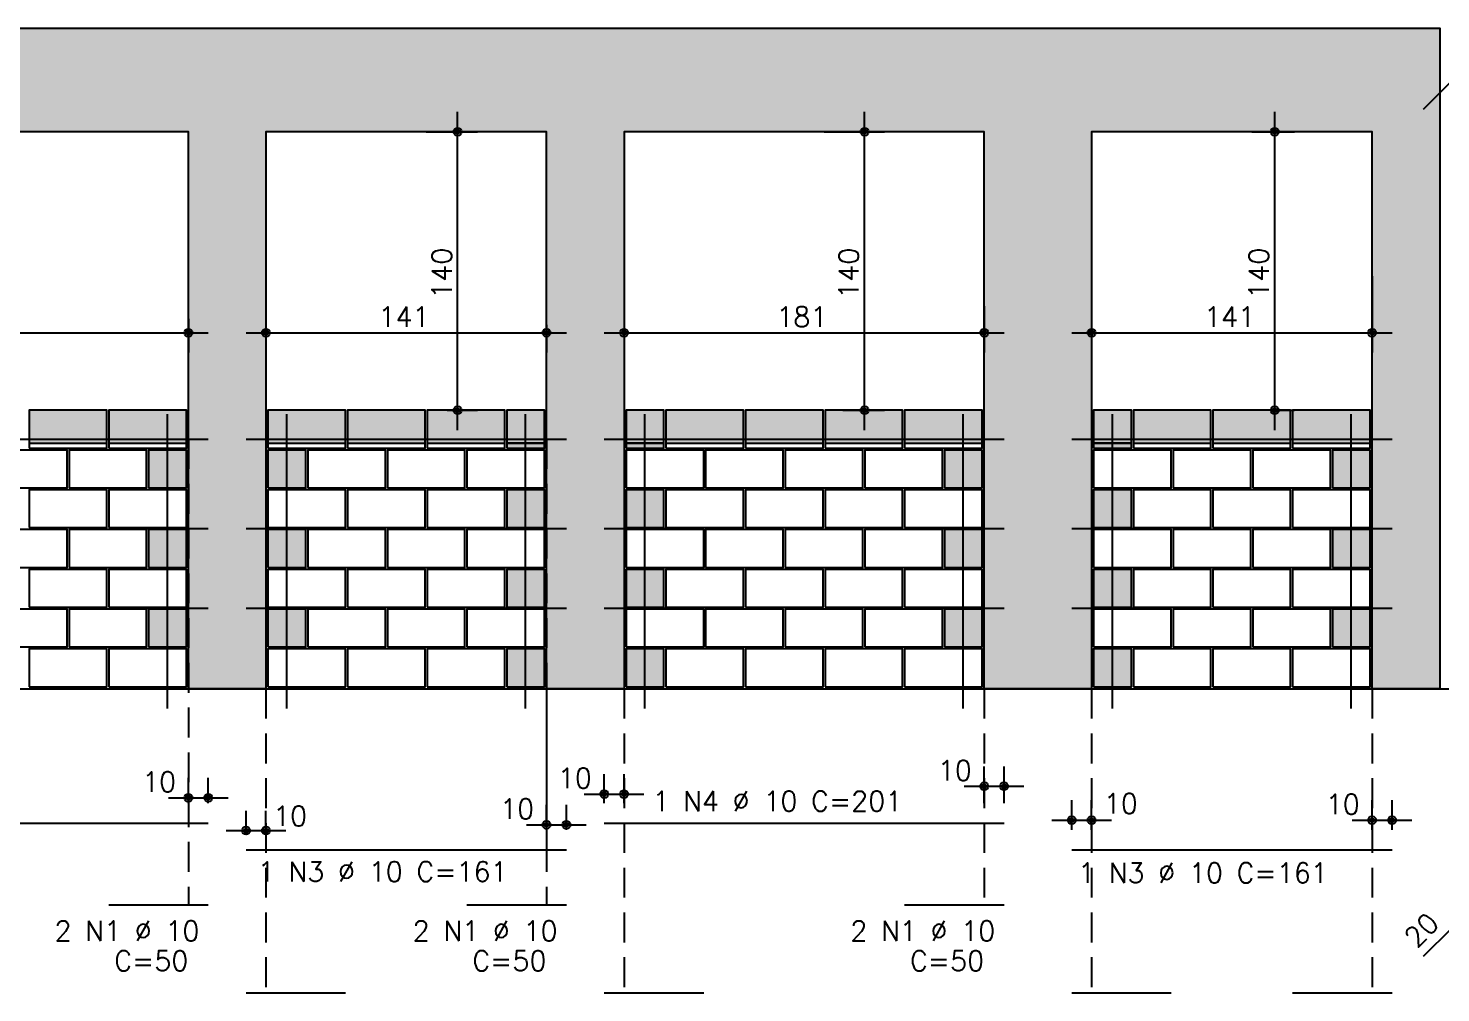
# Model space of a CAD drawing. Extents: x -1.9 to 86, y -1.5 to 61.
# Drawn here: x 14.1 to 28.3, y 11.4 to 21.1 of the extents above; entities that cross this region are included whole.
import ezdxf

# ---------------------------------------------------------------- set-up
doc = ezdxf.new("R2010")
doc.units = 0
doc.header["$MEASUREMENT"] = 0
doc.linetypes.add('ESTILO_TQS_0001', pattern=[0.45, 0.3, -0.15])
for name, color, linetype in [('PENA_01', 1, 'CONTINUOUS'), ('PENA_02', 2, 'CONTINUOUS'), ('PENA_03', 3, 'CONTINUOUS'), ('PENA_05', 5, 'CONTINUOUS'), ('PENA_09', 254, 'CONTINUOUS'), ('PENA_11', 252, 'CONTINUOUS'), ('PENA_23', 50, 'CONTINUOUS')]:
    doc.layers.add(name, color=color, linetype=linetype)
doc.styles.get("Standard").update_dxf_attribs({"font": 'ROMANS.SHX'})

msp = doc.modelspace()

# ---------------------------------------------------------------- linework, layer by layer
at = {"layer": 'PENA_01', "linetype": 'Continuous'}
for p, q in [((18.412256, 17.055781), (18.412256, 20.255781)), ((22.50318, 17.055781), (22.50318, 20.255781)), ((26.625601, 17.055781), (26.625601, 20.255781)), ((18.095405, 20.055781), (18.612256, 20.055781)), ((22.095405, 20.055781), (22.70318, 20.055781)), ((26.395405, 20.055781), (26.825601, 20.055781)), ((27.605405, 18.603705), (27.605405, 17.835389)), ((24.785405, 18.325788), (24.785405, 17.835389)), ((16.485405, 18.282404), (16.485405, 17.835389)), ((20.085405, 18.202758), (20.085405, 17.835389)), ((23.705405, 18.302316), (23.705405, 17.835389)), ((8.685405, 18.035389), (15.905405, 18.035389)), ((15.705405, 18.174882), (15.705405, 17.835389)), ((16.285405, 18.035389), (19.505405, 18.035389)), ((19.305405, 18.113156), (19.305405, 17.835389)), ((19.885405, 18.035389), (23.905405, 18.035389)), ((24.585405, 18.035389), (27.805405, 18.035389)), ((18.305405, 17.255781), (18.612256, 17.255781)), ((22.285405, 17.255781), (22.70318, 17.255781)), ((26.595405, 17.255781), (26.825601, 17.255781)), ((14.105405, 16.925781), (14.885405, 16.925781)), ((14.905405, 16.925781), (15.685405, 16.925781)), ((16.505405, 16.925781), (17.285405, 16.925781)), ((17.305405, 16.925781), (18.085405, 16.925781)), ((18.105405, 16.925781), (18.885405, 16.925781)), ((18.905405, 16.925781), (19.285405, 16.925781)), ((20.105405, 16.925781), (20.485405, 16.925781)), ((20.505405, 16.925781), (21.285405, 16.925781)), ((21.305405, 16.925781), (22.085405, 16.925781)), ((22.105405, 16.925781), (22.885405, 16.925781)), ((22.905405, 16.925781), (23.685405, 16.925781)), ((24.805405, 16.925781), (25.185405, 16.925781)), ((25.205405, 16.925781), (25.985405, 16.925781)), ((26.005405, 16.925781), (26.785405, 16.925781)), ((26.805405, 16.925781), (27.585405, 16.925781)), ((23.705405, 13.30385), (23.705405, 13.674838)), ((23.905405, 13.30385), (23.905405, 13.674838)), ((15.705405, 13.30385), (15.705405, 13.560452)), ((15.905405, 13.30385), (15.905405, 13.560452)), ((19.885405, 13.30385), (19.885405, 13.597589)), ((20.085405, 13.30385), (20.085405, 13.597589)), ((15.505405, 13.360452), (16.105405, 13.360452)), ((19.685405, 13.397589), (20.285405, 13.397589)), ((23.505405, 13.474838), (24.105405, 13.474838)), ((16.285405, 13.035994), (16.285405, 13.229461)), ((16.485405, 13.035994), (16.485405, 13.229461)), ((19.305405, 13.035994), (19.305405, 13.288101)), ((19.505405, 13.035994), (19.505405, 13.288101)), ((24.585405, 13.035994), (24.585405, 13.334401)), ((24.785405, 13.035994), (24.785405, 13.334401)), ((27.605405, 13.035994), (27.605405, 13.334401)), ((27.805405, 13.035994), (27.805405, 13.334401)), ((19.105405, 13.088101), (19.705405, 13.088101)), ((24.385405, 13.134401), (24.985405, 13.134401)), ((27.405405, 13.134401), (28.005405, 13.134401)), ((16.085405, 13.029461), (16.685405, 13.029461))]:
    msp.add_line(p, q, dxfattribs=at)
at = {"layer": 'PENA_01', "linetype": 'ESTILO_TQS_0001'}
for p, q in [((15.705405, 16.965781), (15.705405, 12.283058)), ((19.305405, 16.965781), (19.305405, 12.283058)), ((16.485405, 14.455781), (16.485405, 11.399545)), ((19.305405, 14.455781), (19.305405, 12.835994)), ((20.085405, 14.455781), (20.085405, 13.10385)), ((20.085405, 14.455781), (20.085405, 11.399545)), ((23.705405, 14.455781), (23.705405, 12.283058)), ((24.785405, 14.455781), (24.785405, 11.399545)), ((27.605405, 14.455781), (27.605405, 11.399545))]:
    msp.add_line(p, q, dxfattribs=at)
at = {"layer": 'PENA_02', "linetype": 'Continuous'}
msp.add_line((8.005405, 14.455781), (48.485405, 14.455781), dxfattribs=at)
for points in [[(8.005405, 14.455781), (8.005405, 21.095781), (28.285405, 21.095781), (28.285405, 14.455781), (27.605405, 14.455781), (27.605405, 20.055781), (24.785405, 20.055781), (24.785405, 14.455781), (23.705405, 14.455781), (23.705405, 20.055781), (20.085405, 20.055781), (20.085405, 14.455781), (19.305405, 14.455781), (19.305405, 20.055781), (16.485405, 20.055781), (16.485405, 14.455781), (15.705405, 14.455781), (15.705405, 20.055781), (8.885405, 20.055781), (8.885405, 14.455781), (8.005405, 14.455781)], [(14.105405, 16.875781), (14.885405, 16.875781), (14.885405, 17.255781), (14.105405, 17.255781), (14.105405, 16.875781)], [(14.905405, 16.875781), (15.685405, 16.875781), (15.685405, 17.255781), (14.905405, 17.255781), (14.905405, 16.875781)], [(16.505405, 16.875781), (17.285405, 16.875781), (17.285405, 17.255781), (16.505405, 17.255781), (16.505405, 16.875781)], [(17.305405, 16.875781), (18.085405, 16.875781), (18.085405, 17.255781), (17.305405, 17.255781), (17.305405, 16.875781)], [(18.105405, 16.875781), (18.885405, 16.875781), (18.885405, 17.255781), (18.105405, 17.255781), (18.105405, 16.875781)], [(18.905405, 16.875781), (19.285405, 16.875781), (19.285405, 17.255781), (18.905405, 17.255781), (18.905405, 16.875781)], [(20.105405, 16.875781), (20.485405, 16.875781), (20.485405, 17.255781), (20.105405, 17.255781), (20.105405, 16.875781)], [(20.505405, 16.875781), (21.285405, 16.875781), (21.285405, 17.255781), (20.505405, 17.255781), (20.505405, 16.875781)], [(21.305405, 16.875781), (22.085405, 16.875781), (22.085405, 17.255781), (21.305405, 17.255781), (21.305405, 16.875781)], [(22.105405, 16.875781), (22.885405, 16.875781), (22.885405, 17.255781), (22.105405, 17.255781), (22.105405, 16.875781)], [(22.905405, 16.875781), (23.685405, 16.875781), (23.685405, 17.255781), (22.905405, 17.255781), (22.905405, 16.875781)], [(24.805405, 16.875781), (25.185405, 16.875781), (25.185405, 17.255781), (24.805405, 17.255781), (24.805405, 16.875781)], [(25.205405, 16.875781), (25.985405, 16.875781), (25.985405, 17.255781), (25.205405, 17.255781), (25.205405, 16.875781)], [(26.005405, 16.875781), (26.785405, 16.875781), (26.785405, 17.255781), (26.005405, 17.255781), (26.005405, 16.875781)], [(26.805405, 16.875781), (27.585405, 16.875781), (27.585405, 17.255781), (26.805405, 17.255781), (26.805405, 16.875781)], [(13.705405, 16.475781), (14.485405, 16.475781), (14.485405, 16.855781), (13.705405, 16.855781), (13.705405, 16.475781)], [(14.505405, 16.475781), (15.285405, 16.475781), (15.285405, 16.855781), (14.505405, 16.855781), (14.505405, 16.475781)], [(15.305405, 16.475781), (15.685405, 16.475781), (15.685405, 16.855781), (15.305405, 16.855781), (15.305405, 16.475781)], [(16.505405, 16.475781), (16.885405, 16.475781), (16.885405, 16.855781), (16.505405, 16.855781), (16.505405, 16.475781)], [(16.905405, 16.475781), (17.685405, 16.475781), (17.685405, 16.855781), (16.905405, 16.855781), (16.905405, 16.475781)], [(17.705405, 16.475781), (18.485405, 16.475781), (18.485405, 16.855781), (17.705405, 16.855781), (17.705405, 16.475781)], [(18.505405, 16.475781), (19.285405, 16.475781), (19.285405, 16.855781), (18.505405, 16.855781), (18.505405, 16.475781)], [(20.105405, 16.475781), (20.885405, 16.475781), (20.885405, 16.855781), (20.105405, 16.855781), (20.105405, 16.475781)], [(20.905405, 16.475781), (21.685405, 16.475781), (21.685405, 16.855781), (20.905405, 16.855781), (20.905405, 16.475781)], [(21.705405, 16.475781), (22.485405, 16.475781), (22.485405, 16.855781), (21.705405, 16.855781), (21.705405, 16.475781)], [(22.505405, 16.475781), (23.285405, 16.475781), (23.285405, 16.855781), (22.505405, 16.855781), (22.505405, 16.475781)], [(23.305405, 16.475781), (23.685405, 16.475781), (23.685405, 16.855781), (23.305405, 16.855781), (23.305405, 16.475781)], [(24.805405, 16.475781), (25.585405, 16.475781), (25.585405, 16.855781), (24.805405, 16.855781), (24.805405, 16.475781)], [(25.605405, 16.475781), (26.385405, 16.475781), (26.385405, 16.855781), (25.605405, 16.855781), (25.605405, 16.475781)], [(26.405405, 16.475781), (27.185405, 16.475781), (27.185405, 16.855781), (26.405405, 16.855781), (26.405405, 16.475781)], [(27.205405, 16.475781), (27.585405, 16.475781), (27.585405, 16.855781), (27.205405, 16.855781), (27.205405, 16.475781)], [(14.105405, 16.075781), (14.885405, 16.075781), (14.885405, 16.455781), (14.105405, 16.455781), (14.105405, 16.075781)], [(14.905405, 16.075781), (15.685405, 16.075781), (15.685405, 16.455781), (14.905405, 16.455781), (14.905405, 16.075781)], [(16.505405, 16.075781), (17.285405, 16.075781), (17.285405, 16.455781), (16.505405, 16.455781), (16.505405, 16.075781)], [(17.305405, 16.075781), (18.085405, 16.075781), (18.085405, 16.455781), (17.305405, 16.455781), (17.305405, 16.075781)], [(18.105405, 16.075781), (18.885405, 16.075781), (18.885405, 16.455781), (18.105405, 16.455781), (18.105405, 16.075781)], [(18.905405, 16.075781), (19.285405, 16.075781), (19.285405, 16.455781), (18.905405, 16.455781), (18.905405, 16.075781)], [(20.105405, 16.075781), (20.485405, 16.075781), (20.485405, 16.455781), (20.105405, 16.455781), (20.105405, 16.075781)], [(20.505405, 16.075781), (21.285405, 16.075781), (21.285405, 16.455781), (20.505405, 16.455781), (20.505405, 16.075781)], [(21.305405, 16.075781), (22.085405, 16.075781), (22.085405, 16.455781), (21.305405, 16.455781), (21.305405, 16.075781)], [(22.105405, 16.075781), (22.885405, 16.075781), (22.885405, 16.455781), (22.105405, 16.455781), (22.105405, 16.075781)], [(22.905405, 16.075781), (23.685405, 16.075781), (23.685405, 16.455781), (22.905405, 16.455781), (22.905405, 16.075781)], [(24.805405, 16.075781), (25.185405, 16.075781), (25.185405, 16.455781), (24.805405, 16.455781), (24.805405, 16.075781)], [(25.205405, 16.075781), (25.985405, 16.075781), (25.985405, 16.455781), (25.205405, 16.455781), (25.205405, 16.075781)], [(26.005405, 16.075781), (26.785405, 16.075781), (26.785405, 16.455781), (26.005405, 16.455781), (26.005405, 16.075781)], [(26.805405, 16.075781), (27.585405, 16.075781), (27.585405, 16.455781), (26.805405, 16.455781), (26.805405, 16.075781)], [(13.705405, 15.675781), (14.485405, 15.675781), (14.485405, 16.055781), (13.705405, 16.055781), (13.705405, 15.675781)], [(14.505405, 15.675781), (15.285405, 15.675781), (15.285405, 16.055781), (14.505405, 16.055781), (14.505405, 15.675781)], [(15.305405, 15.675781), (15.685405, 15.675781), (15.685405, 16.055781), (15.305405, 16.055781), (15.305405, 15.675781)], [(16.505405, 15.675781), (16.885405, 15.675781), (16.885405, 16.055781), (16.505405, 16.055781), (16.505405, 15.675781)], [(16.905405, 15.675781), (17.685405, 15.675781), (17.685405, 16.055781), (16.905405, 16.055781), (16.905405, 15.675781)], [(17.705405, 15.675781), (18.485405, 15.675781), (18.485405, 16.055781), (17.705405, 16.055781), (17.705405, 15.675781)], [(18.505405, 15.675781), (19.285405, 15.675781), (19.285405, 16.055781), (18.505405, 16.055781), (18.505405, 15.675781)], [(20.105405, 15.675781), (20.885405, 15.675781), (20.885405, 16.055781), (20.105405, 16.055781), (20.105405, 15.675781)], [(20.905405, 15.675781), (21.685405, 15.675781), (21.685405, 16.055781), (20.905405, 16.055781), (20.905405, 15.675781)], [(21.705405, 15.675781), (22.485405, 15.675781), (22.485405, 16.055781), (21.705405, 16.055781), (21.705405, 15.675781)], [(22.505405, 15.675781), (23.285405, 15.675781), (23.285405, 16.055781), (22.505405, 16.055781), (22.505405, 15.675781)], [(23.305405, 15.675781), (23.685405, 15.675781), (23.685405, 16.055781), (23.305405, 16.055781), (23.305405, 15.675781)], [(24.805405, 15.675781), (25.585405, 15.675781), (25.585405, 16.055781), (24.805405, 16.055781), (24.805405, 15.675781)], [(25.605405, 15.675781), (26.385405, 15.675781), (26.385405, 16.055781), (25.605405, 16.055781), (25.605405, 15.675781)], [(26.405405, 15.675781), (27.185405, 15.675781), (27.185405, 16.055781), (26.405405, 16.055781), (26.405405, 15.675781)], [(27.205405, 15.675781), (27.585405, 15.675781), (27.585405, 16.055781), (27.205405, 16.055781), (27.205405, 15.675781)], [(14.105405, 15.275781), (14.885405, 15.275781), (14.885405, 15.655781), (14.105405, 15.655781), (14.105405, 15.275781)], [(14.905405, 15.275781), (15.685405, 15.275781), (15.685405, 15.655781), (14.905405, 15.655781), (14.905405, 15.275781)], [(16.505405, 15.275781), (17.285405, 15.275781), (17.285405, 15.655781), (16.505405, 15.655781), (16.505405, 15.275781)], [(17.305405, 15.275781), (18.085405, 15.275781), (18.085405, 15.655781), (17.305405, 15.655781), (17.305405, 15.275781)], [(18.105405, 15.275781), (18.885405, 15.275781), (18.885405, 15.655781), (18.105405, 15.655781), (18.105405, 15.275781)], [(18.905405, 15.275781), (19.285405, 15.275781), (19.285405, 15.655781), (18.905405, 15.655781), (18.905405, 15.275781)], [(20.105405, 15.275781), (20.485405, 15.275781), (20.485405, 15.655781), (20.105405, 15.655781), (20.105405, 15.275781)], [(20.505405, 15.275781), (21.285405, 15.275781), (21.285405, 15.655781), (20.505405, 15.655781), (20.505405, 15.275781)], [(21.305405, 15.275781), (22.085405, 15.275781), (22.085405, 15.655781), (21.305405, 15.655781), (21.305405, 15.275781)], [(22.105405, 15.275781), (22.885405, 15.275781), (22.885405, 15.655781), (22.105405, 15.655781), (22.105405, 15.275781)], [(22.905405, 15.275781), (23.685405, 15.275781), (23.685405, 15.655781), (22.905405, 15.655781), (22.905405, 15.275781)], [(24.805405, 15.275781), (25.185405, 15.275781), (25.185405, 15.655781), (24.805405, 15.655781), (24.805405, 15.275781)], [(25.205405, 15.275781), (25.985405, 15.275781), (25.985405, 15.655781), (25.205405, 15.655781), (25.205405, 15.275781)], [(26.005405, 15.275781), (26.785405, 15.275781), (26.785405, 15.655781), (26.005405, 15.655781), (26.005405, 15.275781)], [(26.805405, 15.275781), (27.585405, 15.275781), (27.585405, 15.655781), (26.805405, 15.655781), (26.805405, 15.275781)], [(13.705405, 14.875781), (14.485405, 14.875781), (14.485405, 15.255781), (13.705405, 15.255781), (13.705405, 14.875781)], [(14.505405, 14.875781), (15.285405, 14.875781), (15.285405, 15.255781), (14.505405, 15.255781), (14.505405, 14.875781)], [(15.305405, 14.875781), (15.685405, 14.875781), (15.685405, 15.255781), (15.305405, 15.255781), (15.305405, 14.875781)], [(16.505405, 14.875781), (16.885405, 14.875781), (16.885405, 15.255781), (16.505405, 15.255781), (16.505405, 14.875781)], [(16.905405, 14.875781), (17.685405, 14.875781), (17.685405, 15.255781), (16.905405, 15.255781), (16.905405, 14.875781)], [(17.705405, 14.875781), (18.485405, 14.875781), (18.485405, 15.255781), (17.705405, 15.255781), (17.705405, 14.875781)], [(18.505405, 14.875781), (19.285405, 14.875781), (19.285405, 15.255781), (18.505405, 15.255781), (18.505405, 14.875781)], [(20.105405, 14.875781), (20.885405, 14.875781), (20.885405, 15.255781), (20.105405, 15.255781), (20.105405, 14.875781)], [(20.905405, 14.875781), (21.685405, 14.875781), (21.685405, 15.255781), (20.905405, 15.255781), (20.905405, 14.875781)], [(21.705405, 14.875781), (22.485405, 14.875781), (22.485405, 15.255781), (21.705405, 15.255781), (21.705405, 14.875781)], [(22.505405, 14.875781), (23.285405, 14.875781), (23.285405, 15.255781), (22.505405, 15.255781), (22.505405, 14.875781)], [(23.305405, 14.875781), (23.685405, 14.875781), (23.685405, 15.255781), (23.305405, 15.255781), (23.305405, 14.875781)], [(24.805405, 14.875781), (25.585405, 14.875781), (25.585405, 15.255781), (24.805405, 15.255781), (24.805405, 14.875781)], [(25.605405, 14.875781), (26.385405, 14.875781), (26.385405, 15.255781), (25.605405, 15.255781), (25.605405, 14.875781)], [(26.405405, 14.875781), (27.185405, 14.875781), (27.185405, 15.255781), (26.405405, 15.255781), (26.405405, 14.875781)], [(27.205405, 14.875781), (27.585405, 14.875781), (27.585405, 15.255781), (27.205405, 15.255781), (27.205405, 14.875781)], [(14.105405, 14.475781), (14.885405, 14.475781), (14.885405, 14.855781), (14.105405, 14.855781), (14.105405, 14.475781)], [(14.905405, 14.475781), (15.685405, 14.475781), (15.685405, 14.855781), (14.905405, 14.855781), (14.905405, 14.475781)], [(16.505405, 14.475781), (17.285405, 14.475781), (17.285405, 14.855781), (16.505405, 14.855781), (16.505405, 14.475781)], [(17.305405, 14.475781), (18.085405, 14.475781), (18.085405, 14.855781), (17.305405, 14.855781), (17.305405, 14.475781)], [(18.105405, 14.475781), (18.885405, 14.475781), (18.885405, 14.855781), (18.105405, 14.855781), (18.105405, 14.475781)], [(18.905405, 14.475781), (19.285405, 14.475781), (19.285405, 14.855781), (18.905405, 14.855781), (18.905405, 14.475781)], [(20.105405, 14.475781), (20.485405, 14.475781), (20.485405, 14.855781), (20.105405, 14.855781), (20.105405, 14.475781)], [(20.505405, 14.475781), (21.285405, 14.475781), (21.285405, 14.855781), (20.505405, 14.855781), (20.505405, 14.475781)], [(21.305405, 14.475781), (22.085405, 14.475781), (22.085405, 14.855781), (21.305405, 14.855781), (21.305405, 14.475781)], [(22.105405, 14.475781), (22.885405, 14.475781), (22.885405, 14.855781), (22.105405, 14.855781), (22.105405, 14.475781)], [(22.905405, 14.475781), (23.685405, 14.475781), (23.685405, 14.855781), (22.905405, 14.855781), (22.905405, 14.475781)], [(24.805405, 14.475781), (25.185405, 14.475781), (25.185405, 14.855781), (24.805405, 14.855781), (24.805405, 14.475781)], [(25.205405, 14.475781), (25.985405, 14.475781), (25.985405, 14.855781), (25.205405, 14.855781), (25.205405, 14.475781)], [(26.005405, 14.475781), (26.785405, 14.475781), (26.785405, 14.855781), (26.005405, 14.855781), (26.005405, 14.475781)], [(26.805405, 14.475781), (27.585405, 14.475781), (27.585405, 14.855781), (26.805405, 14.855781), (26.805405, 14.475781)]]:
    msp.add_lwpolyline(points, dxfattribs=at)
for centre, radius in [((18.412256, 20.055781), 0.04), ((18.412256, 20.055781), 0.02), ((22.50318, 20.055781), 0.04), ((22.50318, 20.055781), 0.02), ((26.625601, 20.055781), 0.04), ((26.625601, 20.055781), 0.02), ((15.705405, 18.035389), 0.04), ((15.705405, 18.035389), 0.02), ((16.485405, 18.035389), 0.04), ((16.485405, 18.035389), 0.02), ((19.305405, 18.035389), 0.04), ((19.305405, 18.035389), 0.02), ((20.085405, 18.035389), 0.04), ((20.085405, 18.035389), 0.02), ((23.705405, 18.035389), 0.04), ((23.705405, 18.035389), 0.02), ((24.785405, 18.035389), 0.04), ((24.785405, 18.035389), 0.02), ((27.605405, 18.035389), 0.04), ((27.605405, 18.035389), 0.02), ((18.412256, 17.255781), 0.04), ((18.412256, 17.255781), 0.02), ((22.50318, 17.255781), 0.04), ((22.50318, 17.255781), 0.02), ((26.625601, 17.255781), 0.04), ((26.625601, 17.255781), 0.02), ((23.705405, 13.474838), 0.04), ((23.705405, 13.474838), 0.02), ((23.905405, 13.474838), 0.04), ((23.905405, 13.474838), 0.02), ((15.705405, 13.360452), 0.04), ((15.705405, 13.360452), 0.02), ((15.905405, 13.360452), 0.04), ((15.905405, 13.360452), 0.02), ((19.885405, 13.397589), 0.04), ((19.885405, 13.397589), 0.02), ((20.085405, 13.397589), 0.04), ((20.085405, 13.397589), 0.02), ((16.285405, 13.029461), 0.04), ((16.485405, 13.029461), 0.04), ((19.305405, 13.088101), 0.04), ((19.305405, 13.088101), 0.02), ((19.505405, 13.088101), 0.04), ((19.505405, 13.088101), 0.02), ((24.585405, 13.134401), 0.04), ((24.585405, 13.134401), 0.02), ((24.785405, 13.134401), 0.04), ((24.785405, 13.134401), 0.02), ((27.605405, 13.134401), 0.04), ((27.605405, 13.134401), 0.02), ((27.805405, 13.134401), 0.04), ((27.805405, 13.134401), 0.02), ((16.285405, 13.029461), 0.02), ((16.485405, 13.029461), 0.02)]:
    msp.add_circle(centre, radius, dxfattribs=at)
at = {"layer": 'PENA_03', "linetype": 'Continuous'}
for p, q in [((17.895405, 20.055781), (17.895405, 20.055781)), ((21.895405, 20.055781), (21.895405, 20.055781)), ((26.195405, 20.055781), (26.195405, 20.055781)), ((27.605405, 18.803705), (27.605405, 18.803705)), ((16.485405, 18.482404), (16.485405, 18.482404)), ((23.705405, 18.502316), (23.705405, 18.502316)), ((24.785405, 18.525788), (24.785405, 18.525788)), ((15.705405, 18.374882), (15.705405, 18.374882)), ((20.085405, 18.402758), (20.085405, 18.402758)), ((19.305405, 18.313156), (19.305405, 18.313156)), ((18.105405, 17.255781), (18.105405, 17.255781)), ((22.085405, 17.255781), (22.085405, 17.255781)), ((26.395405, 17.255781), (26.395405, 17.255781)), ((15.705405, 13.10385), (15.705405, 13.10385)), ((15.905405, 13.10385), (15.905405, 13.10385)), ((19.885405, 13.10385), (19.885405, 13.10385)), ((20.085405, 13.10385), (20.085405, 13.10385)), ((23.705405, 13.10385), (23.705405, 13.10385)), ((23.905405, 13.10385), (23.905405, 13.10385)), ((16.285405, 12.835994), (16.285405, 12.835994)), ((16.485405, 12.835994), (16.485405, 12.835994)), ((19.305405, 12.835994), (19.305405, 12.835994)), ((19.505405, 12.835994), (19.505405, 12.835994)), ((24.585405, 12.835994), (24.585405, 12.835994)), ((24.785405, 12.835994), (24.785405, 12.835994)), ((27.605405, 12.835994), (27.605405, 12.835994)), ((27.805405, 12.835994), (27.805405, 12.835994))]:
    msp.add_line(p, q, dxfattribs=at)
at = {"layer": 'PENA_05', "linetype": 'Continuous'}
for p, q in [((28.122562, 20.282938), (28.405405, 20.565781)), ((15.495405, 14.255781), (15.495405, 17.215781)), ((16.695405, 14.255781), (16.695405, 17.215781)), ((19.095405, 14.255781), (19.095405, 17.215781)), ((20.295405, 14.255781), (20.295405, 17.215781)), ((23.495405, 14.255781), (23.495405, 17.215781)), ((24.995405, 14.255781), (24.995405, 17.215781)), ((27.395405, 14.255781), (27.395405, 17.215781)), ((8.685405, 16.965781), (15.905405, 16.965781)), ((16.285405, 16.965781), (19.505405, 16.965781)), ((19.885405, 16.965781), (23.905405, 16.965781)), ((24.585405, 16.965781), (27.805405, 16.965781)), ((14.905405, 16.065781), (15.905405, 16.065781)), ((16.285405, 16.065781), (17.285405, 16.065781)), ((18.505405, 16.065781), (19.505405, 16.065781)), ((19.885405, 16.065781), (20.885405, 16.065781)), ((22.905405, 16.065781), (23.905405, 16.065781)), ((24.585405, 16.065781), (25.585405, 16.065781)), ((26.805405, 16.065781), (27.805405, 16.065781)), ((14.905405, 15.265781), (15.905405, 15.265781)), ((16.285405, 15.265781), (17.285405, 15.265781)), ((18.505405, 15.265781), (19.505405, 15.265781)), ((19.885405, 15.265781), (20.885405, 15.265781)), ((22.905405, 15.265781), (23.905405, 15.265781)), ((24.585405, 15.265781), (25.585405, 15.265781)), ((26.805405, 15.265781), (27.805405, 15.265781)), ((8.685405, 13.10385), (15.905405, 13.10385)), ((19.885405, 13.10385), (23.905405, 13.10385)), ((16.285405, 12.835994), (19.505405, 12.835994)), ((24.585405, 12.835994), (27.805405, 12.835994)), ((14.905405, 12.283058), (15.905405, 12.283058)), ((18.505405, 12.283058), (19.505405, 12.283058)), ((22.905405, 12.283058), (23.905405, 12.283058)), ((28.122562, 11.767643), (28.405405, 12.050486)), ((16.285405, 11.399545), (17.285405, 11.399545)), ((19.885405, 11.399545), (20.885405, 11.399545)), ((24.585405, 11.399545), (25.585405, 11.399545)), ((26.805405, 11.399545), (27.805405, 11.399545))]:
    msp.add_line(p, q, dxfattribs=at)
at = {"layer": 'PENA_09', "linetype": 'Continuous'}
for points in [[(14.105405, 16.925781), (14.885405, 16.925781), (14.885405, 17.255781), (14.105405, 17.255781), (14.105405, 16.925781)], [(14.905405, 16.925781), (15.685405, 16.925781), (15.685405, 17.255781), (14.905405, 17.255781), (14.905405, 16.925781)], [(16.505405, 16.925781), (17.285405, 16.925781), (17.285405, 17.255781), (16.505405, 17.255781), (16.505405, 16.925781)], [(17.305405, 16.925781), (18.085405, 16.925781), (18.085405, 17.255781), (17.305405, 17.255781), (17.305405, 16.925781)], [(18.105405, 16.925781), (18.885405, 16.925781), (18.885405, 17.255781), (18.105405, 17.255781), (18.105405, 16.925781)], [(18.905405, 16.925781), (19.285405, 16.925781), (19.285405, 17.255781), (18.905405, 17.255781), (18.905405, 16.925781)], [(20.105405, 16.925781), (20.485405, 16.925781), (20.485405, 17.255781), (20.105405, 17.255781), (20.105405, 16.925781)], [(20.505405, 16.925781), (21.285405, 16.925781), (21.285405, 17.255781), (20.505405, 17.255781), (20.505405, 16.925781)], [(21.305405, 16.925781), (22.085405, 16.925781), (22.085405, 17.255781), (21.305405, 17.255781), (21.305405, 16.925781)], [(22.105405, 16.925781), (22.885405, 16.925781), (22.885405, 17.255781), (22.105405, 17.255781), (22.105405, 16.925781)], [(22.905405, 16.925781), (23.685405, 16.925781), (23.685405, 17.255781), (22.905405, 17.255781), (22.905405, 16.925781)], [(24.805405, 16.925781), (25.185405, 16.925781), (25.185405, 17.255781), (24.805405, 17.255781), (24.805405, 16.925781)], [(25.205405, 16.925781), (25.985405, 16.925781), (25.985405, 17.255781), (25.205405, 17.255781), (25.205405, 16.925781)], [(26.005405, 16.925781), (26.785405, 16.925781), (26.785405, 17.255781), (26.005405, 17.255781), (26.005405, 16.925781)], [(26.805405, 16.925781), (27.585405, 16.925781), (27.585405, 17.255781), (26.805405, 17.255781), (26.805405, 16.925781)]]:
    msp.add_lwpolyline(points, dxfattribs=at)
for points in [[(14.105405, 16.925781), (14.885405, 16.925781), (14.885405, 17.255781)], [(14.105405, 16.925781), (14.885405, 17.255781), (14.105405, 17.255781)], [(14.105405, 16.925781), (14.105405, 17.255781), (14.105405, 16.925781)], [(14.905405, 16.925781), (15.685405, 16.925781), (15.685405, 17.255781)], [(14.905405, 16.925781), (15.685405, 17.255781), (14.905405, 17.255781)], [(14.905405, 16.925781), (14.905405, 17.255781), (14.905405, 16.925781)], [(16.505405, 16.925781), (17.285405, 16.925781), (17.285405, 17.255781)], [(16.505405, 16.925781), (17.285405, 17.255781), (16.505405, 17.255781)], [(16.505405, 16.925781), (16.505405, 17.255781), (16.505405, 16.925781)], [(17.305405, 16.925781), (18.085405, 16.925781), (18.085405, 17.255781)], [(17.305405, 16.925781), (18.085405, 17.255781), (17.305405, 17.255781)], [(17.305405, 16.925781), (17.305405, 17.255781), (17.305405, 16.925781)], [(18.105405, 16.925781), (18.885405, 16.925781), (18.885405, 17.255781)], [(18.105405, 16.925781), (18.885405, 17.255781), (18.105405, 17.255781)], [(18.105405, 16.925781), (18.105405, 17.255781), (18.105405, 16.925781)], [(18.905405, 16.925781), (19.285405, 16.925781), (19.285405, 17.255781)], [(18.905405, 16.925781), (19.285405, 17.255781), (18.905405, 17.255781)], [(18.905405, 16.925781), (18.905405, 17.255781), (18.905405, 16.925781)], [(20.105405, 16.925781), (20.485405, 16.925781), (20.485405, 17.255781)], [(20.105405, 16.925781), (20.485405, 17.255781), (20.105405, 17.255781)], [(20.105405, 16.925781), (20.105405, 17.255781), (20.105405, 16.925781)], [(20.505405, 16.925781), (21.285405, 16.925781), (21.285405, 17.255781)], [(20.505405, 16.925781), (21.285405, 17.255781), (20.505405, 17.255781)], [(20.505405, 16.925781), (20.505405, 17.255781), (20.505405, 16.925781)], [(21.305405, 16.925781), (22.085405, 16.925781), (22.085405, 17.255781)], [(21.305405, 16.925781), (22.085405, 17.255781), (21.305405, 17.255781)], [(21.305405, 16.925781), (21.305405, 17.255781), (21.305405, 16.925781)], [(22.105405, 16.925781), (22.885405, 16.925781), (22.885405, 17.255781)], [(22.105405, 16.925781), (22.885405, 17.255781), (22.105405, 17.255781)], [(22.105405, 16.925781), (22.105405, 17.255781), (22.105405, 16.925781)], [(22.905405, 16.925781), (23.685405, 16.925781), (23.685405, 17.255781)], [(22.905405, 16.925781), (23.685405, 17.255781), (22.905405, 17.255781)], [(22.905405, 16.925781), (22.905405, 17.255781), (22.905405, 16.925781)], [(24.805405, 16.925781), (25.185405, 16.925781), (25.185405, 17.255781)], [(24.805405, 16.925781), (25.185405, 17.255781), (24.805405, 17.255781)], [(24.805405, 16.925781), (24.805405, 17.255781), (24.805405, 16.925781)], [(25.205405, 16.925781), (25.985405, 16.925781), (25.985405, 17.255781)], [(25.205405, 16.925781), (25.985405, 17.255781), (25.205405, 17.255781)], [(25.205405, 16.925781), (25.205405, 17.255781), (25.205405, 16.925781)], [(26.005405, 16.925781), (26.785405, 16.925781), (26.785405, 17.255781)], [(26.005405, 16.925781), (26.785405, 17.255781), (26.005405, 17.255781)], [(26.005405, 16.925781), (26.005405, 17.255781), (26.005405, 16.925781)], [(26.805405, 16.925781), (27.585405, 16.925781), (27.585405, 17.255781)], [(26.805405, 16.925781), (27.585405, 17.255781), (26.805405, 17.255781)], [(26.805405, 16.925781), (26.805405, 17.255781), (26.805405, 16.925781)]]:
    msp.add_solid(points, dxfattribs=at)
at = {"layer": 'PENA_11', "linetype": 'Continuous'}
for points in [[(8.885405, 20.055781), (8.005405, 21.095781), (28.285405, 21.095781)], [(8.885405, 20.055781), (28.285405, 21.095781), (15.705405, 20.055781)], [(16.485405, 20.055781), (15.705405, 20.055781), (28.285405, 21.095781)], [(16.485405, 20.055781), (28.285405, 21.095781), (19.305405, 20.055781)], [(20.085405, 20.055781), (19.305405, 20.055781), (28.285405, 21.095781)], [(20.085405, 20.055781), (28.285405, 21.095781), (23.705405, 20.055781)], [(28.285405, 21.095781), (24.785405, 20.055781), (23.705405, 20.055781)], [(27.605405, 20.055781), (24.785405, 20.055781), (28.285405, 21.095781)], [(27.605405, 14.455781), (27.605405, 20.055781), (28.285405, 21.095781)], [(28.285405, 21.095781), (28.285405, 14.455781), (27.605405, 14.455781)], [(16.485405, 20.055781), (16.485405, 14.455781), (15.705405, 14.455781)], [(16.485405, 20.055781), (15.705405, 14.455781), (15.705405, 20.055781)], [(20.085405, 20.055781), (20.085405, 14.455781), (19.305405, 14.455781)], [(20.085405, 20.055781), (19.305405, 14.455781), (19.305405, 20.055781)], [(24.785405, 20.055781), (24.785405, 14.455781), (23.705405, 20.055781)], [(23.705405, 20.055781), (24.785405, 14.455781), (23.705405, 14.455781)]]:
    msp.add_solid(points, dxfattribs=at)
at = {"layer": 'PENA_23', "linetype": 'Continuous'}
for points in [[(18.905405, 16.875781), (19.285405, 16.875781), (19.285405, 16.925781), (18.905405, 16.925781), (18.905405, 16.875781)], [(20.105405, 16.875781), (20.485405, 16.875781), (20.485405, 16.925781), (20.105405, 16.925781), (20.105405, 16.875781)], [(24.805405, 16.875781), (25.185405, 16.875781), (25.185405, 16.925781), (24.805405, 16.925781), (24.805405, 16.875781)], [(15.305405, 16.475781), (15.685405, 16.475781), (15.685405, 16.855781), (15.305405, 16.855781), (15.305405, 16.475781)], [(16.505405, 16.475781), (16.885405, 16.475781), (16.885405, 16.855781), (16.505405, 16.855781), (16.505405, 16.475781)], [(23.305405, 16.475781), (23.685405, 16.475781), (23.685405, 16.855781), (23.305405, 16.855781), (23.305405, 16.475781)], [(27.205405, 16.475781), (27.585405, 16.475781), (27.585405, 16.855781), (27.205405, 16.855781), (27.205405, 16.475781)], [(18.905405, 16.075781), (19.285405, 16.075781), (19.285405, 16.455781), (18.905405, 16.455781), (18.905405, 16.075781)], [(20.105405, 16.075781), (20.485405, 16.075781), (20.485405, 16.455781), (20.105405, 16.455781), (20.105405, 16.075781)], [(24.805405, 16.075781), (25.185405, 16.075781), (25.185405, 16.455781), (24.805405, 16.455781), (24.805405, 16.075781)], [(15.305405, 15.675781), (15.685405, 15.675781), (15.685405, 16.055781), (15.305405, 16.055781), (15.305405, 15.675781)], [(16.505405, 15.675781), (16.885405, 15.675781), (16.885405, 16.055781), (16.505405, 16.055781), (16.505405, 15.675781)], [(23.305405, 15.675781), (23.685405, 15.675781), (23.685405, 16.055781), (23.305405, 16.055781), (23.305405, 15.675781)], [(27.205405, 15.675781), (27.585405, 15.675781), (27.585405, 16.055781), (27.205405, 16.055781), (27.205405, 15.675781)], [(18.905405, 15.275781), (19.285405, 15.275781), (19.285405, 15.655781), (18.905405, 15.655781), (18.905405, 15.275781)], [(20.105405, 15.275781), (20.485405, 15.275781), (20.485405, 15.655781), (20.105405, 15.655781), (20.105405, 15.275781)], [(24.805405, 15.275781), (25.185405, 15.275781), (25.185405, 15.655781), (24.805405, 15.655781), (24.805405, 15.275781)], [(15.305405, 14.875781), (15.685405, 14.875781), (15.685405, 15.255781), (15.305405, 15.255781), (15.305405, 14.875781)], [(16.505405, 14.875781), (16.885405, 14.875781), (16.885405, 15.255781), (16.505405, 15.255781), (16.505405, 14.875781)], [(23.305405, 14.875781), (23.685405, 14.875781), (23.685405, 15.255781), (23.305405, 15.255781), (23.305405, 14.875781)], [(27.205405, 14.875781), (27.585405, 14.875781), (27.585405, 15.255781), (27.205405, 15.255781), (27.205405, 14.875781)], [(18.905405, 14.475781), (19.285405, 14.475781), (19.285405, 14.855781), (18.905405, 14.855781), (18.905405, 14.475781)], [(20.105405, 14.475781), (20.485405, 14.475781), (20.485405, 14.855781), (20.105405, 14.855781), (20.105405, 14.475781)], [(24.805405, 14.475781), (25.185405, 14.475781), (25.185405, 14.855781), (24.805405, 14.855781), (24.805405, 14.475781)]]:
    msp.add_lwpolyline(points, dxfattribs=at)
for points in [[(18.905405, 16.875781), (19.285405, 16.875781), (19.285405, 16.925781)], [(18.905405, 16.875781), (19.285405, 16.925781), (18.905405, 16.925781)], [(18.905405, 16.875781), (18.905405, 16.925781), (18.905405, 16.875781)], [(20.105405, 16.875781), (20.485405, 16.875781), (20.485405, 16.925781)], [(20.105405, 16.875781), (20.485405, 16.925781), (20.105405, 16.925781)], [(20.105405, 16.875781), (20.105405, 16.925781), (20.105405, 16.875781)], [(24.805405, 16.875781), (25.185405, 16.875781), (25.185405, 16.925781)], [(24.805405, 16.875781), (25.185405, 16.925781), (24.805405, 16.925781)], [(24.805405, 16.875781), (24.805405, 16.925781), (24.805405, 16.875781)], [(15.305405, 16.475781), (15.685405, 16.475781), (15.685405, 16.855781)], [(15.305405, 16.475781), (15.685405, 16.855781), (15.305405, 16.855781)], [(15.305405, 16.475781), (15.305405, 16.855781), (15.305405, 16.475781)], [(16.505405, 16.475781), (16.885405, 16.475781), (16.885405, 16.855781)], [(16.505405, 16.475781), (16.885405, 16.855781), (16.505405, 16.855781)], [(16.505405, 16.475781), (16.505405, 16.855781), (16.505405, 16.475781)], [(23.305405, 16.475781), (23.685405, 16.475781), (23.685405, 16.855781)], [(23.305405, 16.475781), (23.685405, 16.855781), (23.305405, 16.855781)], [(23.305405, 16.475781), (23.305405, 16.855781), (23.305405, 16.475781)], [(27.205405, 16.475781), (27.585405, 16.475781), (27.585405, 16.855781)], [(27.205405, 16.475781), (27.585405, 16.855781), (27.205405, 16.855781)], [(27.205405, 16.475781), (27.205405, 16.855781), (27.205405, 16.475781)], [(18.905405, 16.075781), (19.285405, 16.075781), (19.285405, 16.455781)], [(18.905405, 16.075781), (19.285405, 16.455781), (18.905405, 16.455781)], [(18.905405, 16.075781), (18.905405, 16.455781), (18.905405, 16.075781)], [(20.105405, 16.075781), (20.485405, 16.075781), (20.485405, 16.455781)], [(20.105405, 16.075781), (20.485405, 16.455781), (20.105405, 16.455781)], [(20.105405, 16.075781), (20.105405, 16.455781), (20.105405, 16.075781)], [(24.805405, 16.075781), (25.185405, 16.075781), (25.185405, 16.455781)], [(24.805405, 16.075781), (25.185405, 16.455781), (24.805405, 16.455781)], [(24.805405, 16.075781), (24.805405, 16.455781), (24.805405, 16.075781)], [(15.305405, 15.675781), (15.685405, 15.675781), (15.685405, 16.055781)], [(15.305405, 15.675781), (15.685405, 16.055781), (15.305405, 16.055781)], [(15.305405, 15.675781), (15.305405, 16.055781), (15.305405, 15.675781)], [(16.505405, 15.675781), (16.885405, 15.675781), (16.885405, 16.055781)], [(16.505405, 15.675781), (16.885405, 16.055781), (16.505405, 16.055781)], [(16.505405, 15.675781), (16.505405, 16.055781), (16.505405, 15.675781)], [(23.305405, 15.675781), (23.685405, 15.675781), (23.685405, 16.055781)], [(23.305405, 15.675781), (23.685405, 16.055781), (23.305405, 16.055781)], [(23.305405, 15.675781), (23.305405, 16.055781), (23.305405, 15.675781)], [(27.205405, 15.675781), (27.585405, 15.675781), (27.585405, 16.055781)], [(27.205405, 15.675781), (27.585405, 16.055781), (27.205405, 16.055781)], [(27.205405, 15.675781), (27.205405, 16.055781), (27.205405, 15.675781)], [(18.905405, 15.275781), (19.285405, 15.275781), (19.285405, 15.655781)], [(18.905405, 15.275781), (19.285405, 15.655781), (18.905405, 15.655781)], [(18.905405, 15.275781), (18.905405, 15.655781), (18.905405, 15.275781)], [(20.105405, 15.275781), (20.485405, 15.275781), (20.485405, 15.655781)], [(20.105405, 15.275781), (20.485405, 15.655781), (20.105405, 15.655781)], [(20.105405, 15.275781), (20.105405, 15.655781), (20.105405, 15.275781)], [(24.805405, 15.275781), (25.185405, 15.275781), (25.185405, 15.655781)], [(24.805405, 15.275781), (25.185405, 15.655781), (24.805405, 15.655781)], [(24.805405, 15.275781), (24.805405, 15.655781), (24.805405, 15.275781)], [(15.305405, 14.875781), (15.685405, 14.875781), (15.685405, 15.255781)], [(15.305405, 14.875781), (15.685405, 15.255781), (15.305405, 15.255781)], [(15.305405, 14.875781), (15.305405, 15.255781), (15.305405, 14.875781)], [(16.505405, 14.875781), (16.885405, 14.875781), (16.885405, 15.255781)], [(16.505405, 14.875781), (16.885405, 15.255781), (16.505405, 15.255781)], [(16.505405, 14.875781), (16.505405, 15.255781), (16.505405, 14.875781)], [(23.305405, 14.875781), (23.685405, 14.875781), (23.685405, 15.255781)], [(23.305405, 14.875781), (23.685405, 15.255781), (23.305405, 15.255781)], [(23.305405, 14.875781), (23.305405, 15.255781), (23.305405, 14.875781)], [(27.205405, 14.875781), (27.585405, 14.875781), (27.585405, 15.255781)], [(27.205405, 14.875781), (27.585405, 15.255781), (27.205405, 15.255781)], [(27.205405, 14.875781), (27.205405, 15.255781), (27.205405, 14.875781)], [(18.905405, 14.475781), (19.285405, 14.475781), (19.285405, 14.855781)], [(18.905405, 14.475781), (19.285405, 14.855781), (18.905405, 14.855781)], [(18.905405, 14.475781), (18.905405, 14.855781), (18.905405, 14.475781)], [(20.105405, 14.475781), (20.485405, 14.475781), (20.485405, 14.855781)], [(20.105405, 14.475781), (20.485405, 14.855781), (20.105405, 14.855781)], [(20.105405, 14.475781), (20.105405, 14.855781), (20.105405, 14.475781)], [(24.805405, 14.475781), (25.185405, 14.475781), (25.185405, 14.855781)], [(24.805405, 14.475781), (25.185405, 14.855781), (24.805405, 14.855781)], [(24.805405, 14.475781), (24.805405, 14.855781), (24.805405, 14.475781)]]:
    msp.add_solid(points, dxfattribs=at)

# ---------------------------------------------------------------- texts
at = {"layer": 'PENA_03', "linetype": 'Continuous'}
for s, rotation, p in [('140', 90, (18.352256, 18.375781)), ('140', 90, (22.44318, 18.375781)), ('140', 90, (26.565601, 18.375781)), ('20', 45, (28.051851, 11.838354))]:
    msp.add_text(s, height=0.2, rotation=rotation, dxfattribs=at).set_placement(p)
for s, p in [('141', (17.615405, 18.095389)), ('181', (21.615405, 18.095389)), ('141', (25.915405, 18.095389)), ('10', (19.418738, 13.457589)), ('10', (23.238738, 13.534838)), ('10', (15.238738, 13.420452)), ('10', (18.838738, 13.148101)), ('1 N4 %%c 10 C=201', (20.370754, 13.226057)), ('10', (24.907158, 13.202007)), ('10', (27.138738, 13.194401)), ('10', (16.556172, 13.076293)), ('1 N3 %%c 10 C=161', (16.403441, 12.517164)), ('1 N3 %%c 10 C=161', (24.648985, 12.504727)), ('2 N1 %%c 10', (14.359619, 11.921101)), ('2 N1 %%c 10', (17.959619, 11.921101)), ('2 N1 %%c 10', (22.359619, 11.921101)), ('C=50', (14.959619, 11.621101)), ('C=50', (18.559619, 11.621101)), ('C=50', (22.959619, 11.621101))]:
    msp.add_text(s, height=0.2, dxfattribs=at).set_placement(p)

doc.saveas('drawing.dxf')
